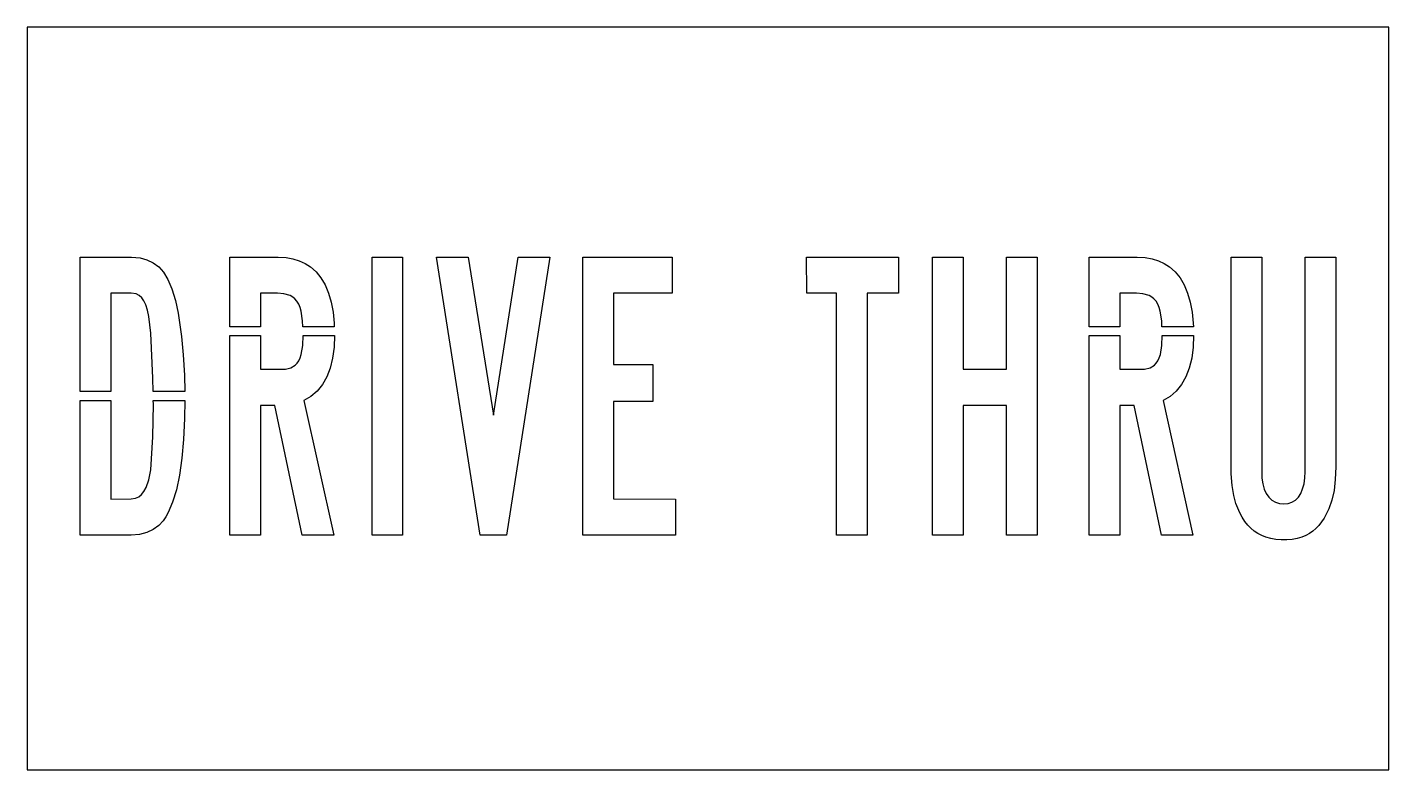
# Model space of a CAD drawing. Extents: x 0 to 77, y 0 to 42.
import ezdxf

# ---------------------------------------------------------------- set-up
doc = ezdxf.new("R2010")
doc.units = 0
doc.layers.add('CUT', color=7, linetype='Continuous')
doc.layers.add('OUTSIDE', color=1, linetype='Continuous')

msp = doc.modelspace()

# ---------------------------------------------------------------- linework, layer by layer
at = {"layer": 'CUT'}
for points in [[(6.7069, 26.2962), (6.6004, 26.5245), (6.4753, 26.7004), (6.3297, 26.8276), (6.1586, 26.9109), (5.8818, 26.9575), (4.7304, 26.9583), (4.7316, 21.3879), (3.0005, 21.3879), (3.001, 29), (5.8879, 28.9997), (6.3806, 28.9535), (6.7731, 28.8468), (7.1265, 28.6764), (7.437, 28.4428), (7.7089, 28.1424), (7.9592, 27.7391), (8.1854, 27.2069), (8.3861, 26.5511), (8.5408, 25.8316), (8.7211, 24.4982), (8.8228, 23.4763), (8.8923, 22.3154), (8.911, 21.3879), (7.1201, 21.3879), (7.1034, 22.1471), (6.9908, 24.6953), (6.8751, 25.6458), (6.798, 26.0057)], [(15.2525, 26.506), (15.1372, 26.6384), (15.0117, 26.7395), (14.8645, 26.8214), (14.5042, 26.9263), (14.1546, 26.9572), (13.198, 26.9583), (13.198, 25.0572), (11.4651, 25.0572), (11.4651, 28.997), (14.1929, 28.9998), (14.6453, 28.9717), (15.0282, 28.9033), (15.3871, 28.7924), (15.7131, 28.6421), (16.0142, 28.4486), (16.3348, 28.1637), (16.6108, 27.8237), (16.8473, 27.4222), (17.0392, 26.9671), (17.1889, 26.455), (17.2961, 25.8861), (17.3606, 25.2605), (17.3669, 25.0572), (15.5869, 25.0572), (15.5749, 25.3839), (15.4935, 25.9334), (15.4299, 26.1556), (15.351, 26.3431)], [(19.4983, 13.276), (19.4983, 29), (21.2293, 28.9978), (21.2293, 13.2738)], [(24.934, 29), (26.3769, 20.0611), (27.7721, 28.9997), (29.552, 29), (27.0994, 13.2769), (25.6103, 13.2738), (23.1547, 28.9992)], [(33.1588, 26.9569), (33.1588, 22.9322), (35.3722, 22.9294), (35.3719, 20.8331), (33.1588, 20.8299), (33.1588, 15.3169), (36.6708, 15.3155), (36.6712, 13.2738), (31.4277, 13.2769), (31.4286, 29), (36.4788, 28.998), (36.4768, 26.9583)], [(45.7635, 26.9556), (44.0803, 26.9583), (44.0799, 29), (49.2741, 29), (49.2745, 26.9583), (47.4946, 26.9578), (47.4946, 13.276), (45.7635, 13.2738)], [(51.2001, 13.2738), (51.2001, 29), (52.9303, 28.997), (52.9309, 22.6542), (55.3834, 22.6542), (55.3834, 28.9976), (57.116, 28.9965), (57.116, 13.2738), (55.3834, 13.2741), (55.3795, 20.6124), (52.9319, 20.6124), (52.9303, 13.2768)], [(63.8375, 26.506), (63.7222, 26.6384), (63.5968, 26.7395), (63.4495, 26.8214), (63.0893, 26.9263), (62.7397, 26.9572), (61.783, 26.9583), (61.7831, 25.0572), (60.0502, 25.0572), (60.0502, 28.997), (62.7779, 28.9998), (63.2303, 28.9717), (63.6132, 28.9033), (63.9721, 28.7924), (64.2982, 28.6421), (64.5992, 28.4486), (64.9199, 28.1637), (65.1958, 27.8237), (65.4323, 27.4222), (65.6243, 26.9671), (65.774, 26.455), (65.8812, 25.8861), (65.9456, 25.2605), (65.9519, 25.0572), (64.172, 25.0572), (64.16, 25.3839), (64.0785, 25.9334), (64.0149, 26.1556), (63.9361, 26.3431)], [(73.3487, 14.2362), (73.0504, 13.8189), (72.8836, 13.6424), (72.7089, 13.4913), (72.5187, 13.3587), (72.3158, 13.2477), (72.0777, 13.1499), (71.8183, 13.0756), (71.5408, 13.0263), (71.2392, 13.0008), (70.9165, 13), (70.608, 13.0253), (70.3229, 13.0758), (70.0512, 13.1533), (69.8182, 13.2472), (69.6, 13.3633), (69.3963, 13.5012), (69.2065, 13.6611), (69.0305, 13.8432), (68.865, 14.0511), (68.7133, 14.282), (68.5747, 14.5355), (68.3516, 15.0663), (68.2322, 15.5047), (68.1365, 16.0806), (68.0899, 16.7317), (68.0833, 28.9998), (69.8144, 28.998), (69.8144, 16.8512), (69.83, 16.497), (69.8775, 16.1665), (69.9581, 15.8705), (70.0709, 15.6172), (70.2126, 15.411), (70.3846, 15.2488), (70.5862, 15.1317), (70.8128, 15.0622), (71.0673, 15.0389), (71.3072, 15.0626), (71.526, 15.1344), (71.7181, 15.2528), (71.8857, 15.4198), (72.0239, 15.6321), (72.1303, 15.8834), (72.2068, 16.1754), (72.2529, 16.5071), (72.2674, 16.8548), (72.2681, 29), (74, 28.9987), (74, 17.1366), (73.9767, 16.4219), (73.9061, 15.7955), (73.7871, 15.2477), (73.6167, 14.764)], [(15.6498, 20.8894), (17.3315, 13.2738), (15.5527, 13.2758), (14.0114, 20.6124), (13.1962, 20.6079), (13.1962, 13.2758), (11.4651, 13.2738), (11.4651, 24.5552), (13.1981, 24.5552), (13.1981, 22.6542), (14.5999, 22.6672), (14.9136, 22.7392), (15.1572, 22.8792), (15.2689, 22.9923), (15.3624, 23.1315), (15.4388, 23.2978), (15.4991, 23.493), (15.5772, 23.9887), (15.5984, 24.5552), (17.3808, 24.5552), (17.3532, 23.9005), (17.269, 23.2796), (17.1307, 22.7196), (16.9374, 22.2184), (16.6918, 21.784), (16.3956, 21.4176), (16.0468, 21.1179)], [(64.6318, 21.1179), (64.2348, 20.8894), (65.9165, 13.2738), (64.1378, 13.2758), (62.5964, 20.6124), (61.7813, 20.6079), (61.7813, 13.2758), (60.0502, 13.2738), (60.0502, 24.5552), (61.7831, 24.5552), (61.7832, 22.6542), (63.185, 22.6672), (63.4986, 22.7392), (63.7422, 22.8792), (63.854, 22.9923), (63.9475, 23.1315), (64.0238, 23.2978), (64.0842, 23.493), (64.1623, 23.9887), (64.1835, 24.5552), (65.9658, 24.5552), (65.9382, 23.9005), (65.854, 23.2796), (65.7157, 22.7196), (65.5224, 22.2184), (65.2769, 21.784), (64.9806, 21.4176)], [(7.9766, 14.546), (7.8384, 14.2974), (7.6913, 14.0799), (7.4427, 13.8108), (7.129, 13.5889), (6.7598, 13.4222), (6.3474, 13.3166), (5.8795, 13.2741), (3, 13.2738), (3.0005, 20.8859), (4.7317, 20.8859), (4.7329, 15.3155), (5.871, 15.316), (6.1312, 15.3594), (6.3097, 15.4437), (6.4644, 15.5712), (6.6002, 15.7445), (6.7187, 15.9653), (6.8703, 16.4016), (6.9909, 16.972), (7.0951, 18.8332), (7.1358, 20.6731), (7.1312, 20.8859), (8.9116, 20.8859), (8.8961, 19.8617), (8.838, 18.6792), (8.7416, 17.6166), (8.6067, 16.6685), (8.4344, 15.8417), (8.224, 15.1325)]]:
    msp.add_lwpolyline(points, close=True, dxfattribs=at)
at = {"layer": 'OUTSIDE'}
msp.add_lwpolyline([(0, 0), (77, 0), (77, 42), (0, 42)], close=True, dxfattribs=at)

doc.saveas('drawing.dxf')
